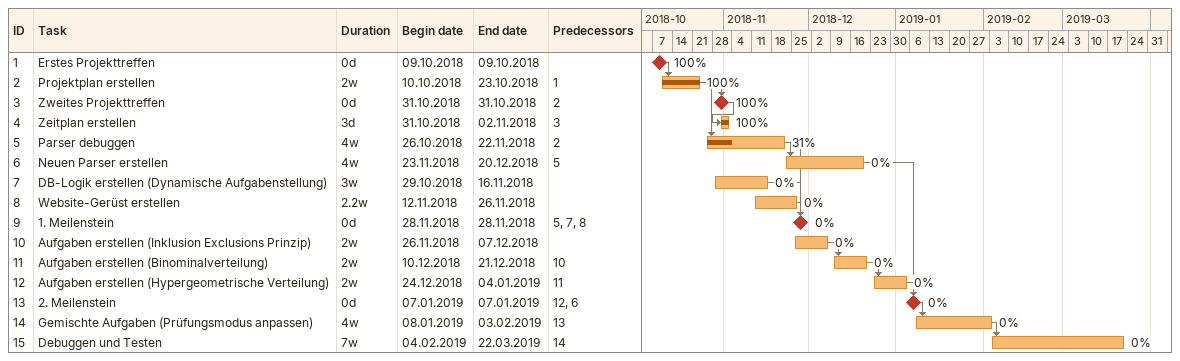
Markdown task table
| ID | Task | Duration | Start | Finish | Predecessors | % complete |
|---|---|---|---|---|---|---|
| 1 | Erstes Projekttreffen | 0d | 2018-10-09 | 2018-10-09 |  | 100 |
| 2 | Projektplan erstellen | 2w | 2018-10-10 | 2018-10-23 | 1 | 100 |
| 3 | Zweites Projekttreffen | 0d | 2018-10-31 | 2018-10-31 | 2 | 100 |
| 4 | Zeitplan erstellen | 3d | 2018-10-31 | 2018-11-02 | 3 | 100 |
| 5 | Parser debuggen | 4w | 2018-10-26 | 2018-11-22 | 2 | 31 |
| 6 | Neuen Parser erstellen | 4w | 2018-11-23 | 2018-12-20 | 5 | 0 |
| 7 | DB-Logik erstellen (Dynamische Aufgabenstellung) | 3w | 2018-10-29 | 2018-11-16 |  | 0 |
| 8 | Website-Gerüst erstellen | 2.2w | 2018-11-12 | 2018-11-26 |  | 0 |
| 9 | 1. Meilenstein | 0d | 2018-11-28 | 2018-11-28 | 5, 7, 8 | 0 |
| 10 | Aufgaben erstellen (Inklusion Exclusions Prinzip) | 2w | 2018-11-26 | 2018-12-07 |  | 0 |
| 11 | Aufgaben erstellen (Binominalverteilung) | 2w | 2018-12-10 | 2018-12-21 | 10 | 0 |
| 12 | Aufgaben erstellen (Hypergeometrische Verteilung) | 2w | 2018-12-24 | 2019-01-04 | 11 | 0 |
| 13 | 2. Meilenstein | 0d | 2019-01-07 | 2019-01-07 | 12, 6 | 0 |
| 14 | Gemischte Aufgaben (Prüfungsmodus anpassen) | 4w | 2019-01-08 | 2019-02-03 | 13 | 0 |
| 15 | Debuggen und Testen | 7w | 2019-02-04 | 2019-03-22 | 14 | 0 |
